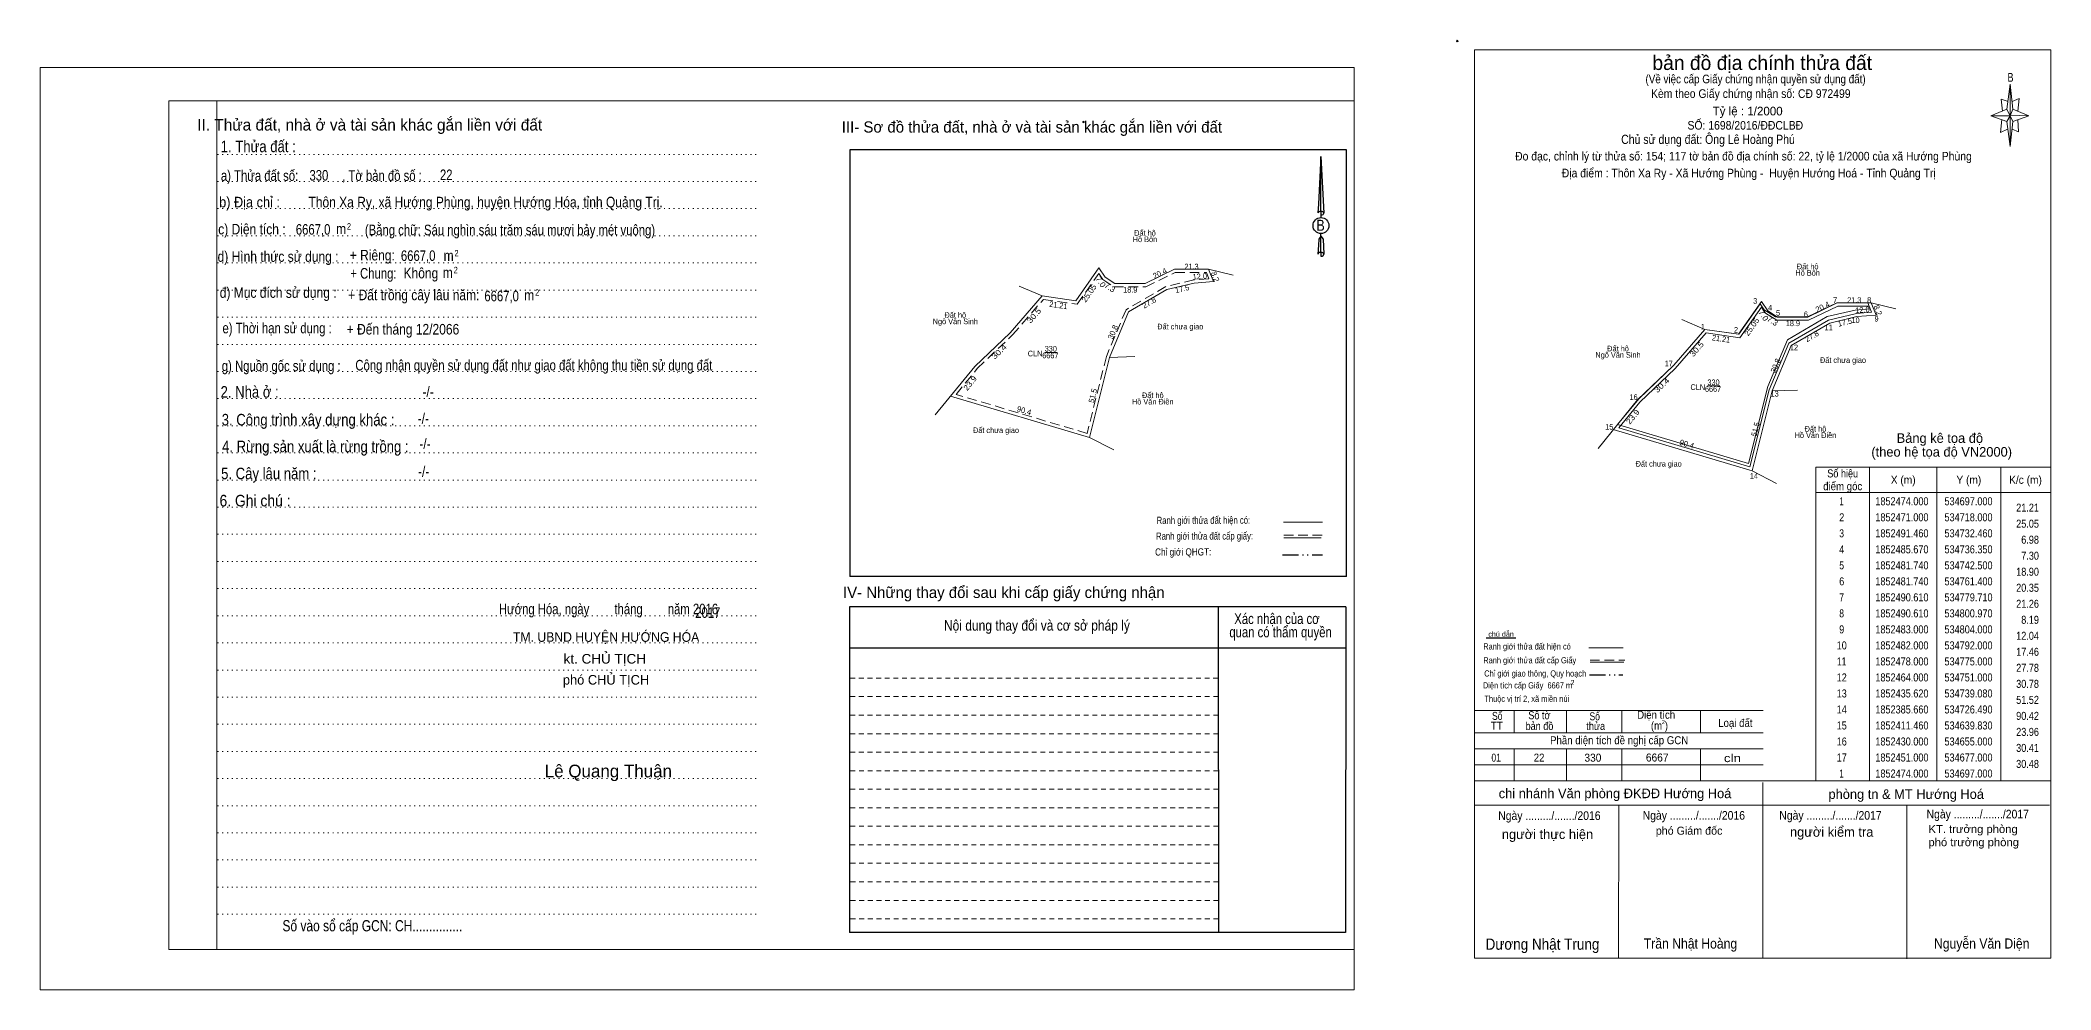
# Model space of a CAD drawing. Header units: metres. Extents: x 532797 to 534913, y 1852062 to 1852655.
# Drawn here: x 533657 to 534913, y 1852062 to 1852655 of the extents above; entities that cross this region are included whole.
import ezdxf
from ezdxf.enums import TextEntityAlignment as Align

# ---------------------------------------------------------------- set-up
doc = ezdxf.new("R2010")
doc.units = ezdxf.units.M
doc.header["$LTSCALE"] = 2
doc.header["$PDMODE"] = 32
doc.header["$PDSIZE"] = 1
for name, pattern in [('DASH_DOUBLE_DOT', [9.2, 5, -1.2, 0.3, -1.2, 0.3, -1.2]), ('DOTTED', [1.5, 0.3, -1.2]), ('MEDIUM_DASHED', [4.5, 3, -1.5]), ('SHORT_DASHED', [2.7, 1.5, -1.2])]:
    doc.linetypes.add(name, pattern=pattern)
for name, color, linetype, lineweight in [('1', 7, 'DOTTED', 13), ('10', 7, 'Continuous', 13), ('11', 7, 'Continuous', 13), ('15', 7, 'Continuous', 13), ('16', 7, 'Continuous', 25), ('17', 7, 'Continuous', 13), ('2', 7, 'SHORT_DASHED', 13), ('28', 7, 'Continuous', 25), ('5', 7, 'Continuous', 13), ('59', 7, 'Continuous', 13), ('6', 7, 'Continuous', 13), ('63', 7, 'Continuous', 13)]:
    doc.layers.add(name, color=color, linetype=linetype, lineweight=lineweight)
for name, color, linetype in [('18', 7, 'Continuous'), ('3', 7, 'Continuous'), ('34', 7, 'Continuous'), ('4', 7, 'Continuous'), ('7', 7, 'Continuous'), ('8', 7, 'Continuous')]:
    doc.layers.add(name, color=color, linetype=linetype)

msp = doc.modelspace()

# ---------------------------------------------------------------- linework, layer by layer
at = {"layer": '1', "linetype": 'Continuous'}
for p, q in [((533737.45, 1852616.88), (534477.85, 1852616.88)), ((533737.45, 1852616.88), (533737.45, 1852086.88)), ((534477.85, 1852616.88), (534477.85, 1852082.48)), ((533737.45, 1852086.88), (534477.85, 1852086.88))]:
    msp.add_line(p, q, dxfattribs=at)
at = {"layer": '1'}
for p, q in [((533767.45, 1852616.88), (533767.45, 1852086.88)), ((533767.77, 1852583.28), (534105.93, 1852583.28)), ((533767.77, 1852566.32), (534105.93, 1852566.32)), ((533767.77, 1852549.44), (534105.93, 1852549.44)), ((533767.77, 1852532.48), (534105.93, 1852532.48)), ((533767.77, 1852515.52), (534105.93, 1852515.52)), ((533767.77, 1852498.56), (534105.93, 1852498.56)), ((533767.77, 1852481.6), (534105.93, 1852481.6)), ((533767.77, 1852464.72), (534105.93, 1852464.72)), ((533767.77, 1852447.76), (534105.93, 1852447.76)), ((533767.77, 1852430.8), (534105.93, 1852430.8)), ((533767.77, 1852413.84), (534105.93, 1852413.84)), ((533767.77, 1852396.96), (534105.93, 1852396.96)), ((533767.77, 1852380), (534105.93, 1852380)), ((533767.77, 1852363.04), (534105.93, 1852363.04)), ((533767.77, 1852346.08), (534105.93, 1852346.08)), ((533767.77, 1852329.12), (534105.93, 1852329.12)), ((533767.77, 1852312.16), (534105.93, 1852312.16)), ((533767.77, 1852295.28), (534105.93, 1852295.28)), ((533767.77, 1852278.32), (534105.93, 1852278.32)), ((533767.77, 1852261.36), (534105.93, 1852261.36)), ((533767.77, 1852244.4), (534105.93, 1852244.4)), ((533767.77, 1852227.52), (534105.93, 1852227.52)), ((533767.77, 1852210.56), (534105.93, 1852210.56)), ((533767.77, 1852193.6), (534105.93, 1852193.6)), ((533767.77, 1852176.64), (534105.93, 1852176.64)), ((533767.77, 1852159.68), (534105.93, 1852159.68)), ((533767.77, 1852142.8), (534105.93, 1852142.8)), ((533767.77, 1852125.84), (534105.93, 1852125.84)), ((533767.77, 1852108.88), (534105.93, 1852108.88))]:
    msp.add_line(p, q, dxfattribs=at)
at = {"layer": '1', "linetype": 'Continuous'}
for points in [[(533657.05, 1852061.68), (534477.85, 1852061.68), (534477.85, 1852637.68), (533657.05, 1852637.68)], [(533767.45, 1852616.88), (534477.85, 1852616.88), (534477.85, 1852086.88), (533767.45, 1852086.88)]]:
    msp.add_lwpolyline(points, close=True, dxfattribs=at)
at = {"layer": '10'}
for p, q in [((534816.25, 1852486.93), (534800.97, 1852490.61)), ((534754.92, 1852436.2), (534739.08, 1852435.62))]:
    msp.add_line(p, q, dxfattribs=at)
msp.add_lwpolyline([(534697, 1852474), (534718.14, 1852470.98), (534731.63, 1852490.07), (534734.13, 1852486.34), (534741.13, 1852481.87), (534761.07, 1852481.87), (534779.38, 1852490.74), (534798.82, 1852490.74), (534800.35, 1852486.9), (534790.9, 1852486.11), (534773.46, 1852482.01), (534748.62, 1852467.52), (534736.39, 1852438.39), (534724.27, 1852390.3), (534642.49, 1852414.65), (534655.68, 1852430.77), (534677.66, 1852451.75)], close=True, dxfattribs=at)
msp.add_lwpolyline([(534739.08, 1852435.62), (534726.49, 1852385.66), (534741.86, 1852377.88)], dxfattribs=at)
at = {"layer": '11'}
msp.add_lwpolyline([(534697.79, 1852471.87), (534718.93, 1852468.85), (534732.42, 1852487.94), (534734.92, 1852484.21), (534741.92, 1852479.74), (534761.86, 1852479.74), (534780.17, 1852488.61), (534799.61, 1852488.61), (534801.14, 1852484.77), (534791.69, 1852483.98), (534774.25, 1852479.88), (534749.41, 1852465.39), (534737.18, 1852436.26), (534725.06, 1852388.17), (534643.28, 1852412.52), (534656.47, 1852428.64), (534678.45, 1852449.62)], close=True, dxfattribs=at)
at = {"layer": '15'}
for p, q in [((534402.24, 1852507.88), (534386.96, 1852511.56)), ((534682.7, 1852480.13), (534697, 1852474)), ((534284.62, 1852459.72), (534292.38, 1852459.72)), ((534340.91, 1852457.15), (534325.07, 1852456.57))]:
    msp.add_line(p, q, dxfattribs=at)
for points in [[(534386.96, 1852511.56), (534389.99, 1852503.95), (534377.99, 1852502.95), (534360.99, 1852498.95), (534336.99, 1852484.95), (534325.07, 1852456.57), (534312.48, 1852406.61), (534225.82, 1852432.41)], [(534282.99, 1852494.95), (534303.99, 1852491.95), (534318.45, 1852512.41), (534322.34, 1852506.62), (534328.49, 1852502.69), (534347.39, 1852502.69), (534365.7, 1852511.56), (534386.96, 1852511.56)], [(534268.69, 1852501.08), (534282.99, 1852494.95), (534262.99, 1852471.95), (534240.99, 1852450.95), (534216.25, 1852420.71)], [(534800.97, 1852490.61), (534804, 1852483), (534792, 1852482), (534775, 1852478), (534751, 1852464), (534739.08, 1852435.62), (534726.49, 1852385.66), (534639.83, 1852411.46)], [(534697, 1852474), (534718, 1852471), (534732.46, 1852491.46), (534736.35, 1852485.67), (534742.5, 1852481.74), (534761.4, 1852481.74), (534779.71, 1852490.61), (534800.97, 1852490.61)], [(534325.07, 1852456.57), (534312.48, 1852406.61), (534327.85, 1852398.83)], [(534677, 1852451), (534655, 1852430), (534630.26, 1852399.76)]]:
    msp.add_lwpolyline(points, dxfattribs=at)
at = {"layer": '15', "linetype": 'MEDIUM_DASHED'}
msp.add_lwpolyline([(534283.78, 1852492.82), (534304.92, 1852489.8), (534318.41, 1852508.89), (534320.91, 1852505.16), (534327.91, 1852500.69), (534347.85, 1852500.69), (534366.16, 1852509.56), (534385.6, 1852509.56), (534387.13, 1852505.72), (534377.68, 1852504.93), (534360.24, 1852500.83), (534335.4, 1852486.34), (534323.17, 1852457.21), (534311.05, 1852409.12), (534229.27, 1852433.47), (534242.46, 1852449.59), (534264.44, 1852470.57)], close=True, dxfattribs=at)
at = {"layer": '16'}
msp.add_line((534578.93, 1852281.2), (534560.49, 1852281.2), dxfattribs=at)
at = {"layer": '17'}
for p, q in [((534733.13, 1852081.16), (534733.21, 1852191.08)), ((534643.13, 1852081.24), (534643.21, 1852176.92)), ((534823.13, 1852081.08), (534823.21, 1852176.92))]:
    msp.add_line(p, q, dxfattribs=at)
at = {"layer": '2'}
for p, q in [((534392.97, 1852244.72), (534162.65, 1852244.72)), ((534392.97, 1852233.2), (534162.65, 1852233.2)), ((534392.97, 1852221.6), (534162.65, 1852221.6)), ((534392.97, 1852210.08), (534162.65, 1852210.08)), ((534393.01, 1852198.48), (534162.65, 1852198.48)), ((534393.05, 1852186.88), (534162.65, 1852186.88)), ((534393.05, 1852175.36), (534162.65, 1852175.36)), ((534393.05, 1852163.76), (534162.65, 1852163.76)), ((534393.05, 1852152.16), (534162.65, 1852152.16)), ((534393.09, 1852140.64), (534162.65, 1852140.64)), ((534393.09, 1852129.04), (534162.65, 1852129.04)), ((534393.13, 1852117.52), (534162.65, 1852117.52)), ((534393.13, 1852105.92), (534162.65, 1852105.92))]:
    msp.add_line(p, q, dxfattribs=at)
at = {"layer": '28'}
for p, q in [((534473.05, 1852586.24), (534162.93, 1852586.24)), ((534457.09, 1852582.08), (534458.97, 1852546.72)), ((534457.09, 1852582.08), (534458.97, 1852546.72)), ((534457.09, 1852582.08), (534458.97, 1852546.72)), ((534455.57, 1852552.24), (534455.29, 1852546.8)), ((534457.09, 1852547.92), (534457.09, 1852546.56)), ((534457.09, 1852546.56), (534457.09, 1852545.52)), ((534457.09, 1852545.52), (534457.09, 1852544.16)), ((534457.09, 1852545.52), (534457.09, 1852544.16)), ((534457.09, 1852545.52), (534457.09, 1852544.16)), ((534458.97, 1852546.72), (534458.97, 1852546.8)), ((534457.09, 1852532.24), (534457.09, 1852533.84)), ((534457.09, 1852532.24), (534457.09, 1852533.84)), ((534457.09, 1852532.24), (534457.09, 1852533.84)), ((534457.09, 1852532.24), (534458.49, 1852530.32)), ((534457.09, 1852532.24), (534458.49, 1852530.32)), ((534457.09, 1852532.24), (534458.49, 1852530.32)), ((534458.49, 1852530.32), (534458.97, 1852521.04)), ((534458.49, 1852530.32), (534458.97, 1852521.04)), ((534458.49, 1852530.32), (534458.97, 1852521.04)), ((534457.09, 1852522.24), (534457.09, 1852520.88)), ((534457.09, 1852520.88), (534457.09, 1852519.84)), ((534458.97, 1852521.04), (534458.97, 1852521.12)), ((534392.97, 1852300.88), (534393.13, 1852097.36)), ((534472.73, 1852300.88), (534472.57, 1852097.36)), ((534472.69, 1852275.04), (534162.65, 1852275.04)), ((534472.57, 1852097.36), (534162.65, 1852097.36))]:
    msp.add_line(p, q, dxfattribs=at)
at = {"layer": '28', "linetype": 'SHORT_DASHED', "lineweight": 13}
msp.add_line((534392.93, 1852256.32), (534162.65, 1852256.32), dxfattribs=at)
at = {"layer": '28'}
for points in [[(534457.09, 1852547.92), (534457.09, 1852582.08), (534455.57, 1852552.24)], [(534457.09, 1852522.24), (534457.09, 1852532.24), (534455.77, 1852530.32), (534455.57, 1852526.56), (534455.29, 1852521.12)], [(534472.73, 1852300.88), (534162.65, 1852300.88), (534162.65, 1852097.36)]]:
    msp.add_lwpolyline(points, dxfattribs=at)
msp.add_ellipse((534457.174, 1852538.889), major_axis=(0, 5.032), ratio=0.983453, dxfattribs=at)
for centre, start_param, end_param in [((534457.176, 1852546.643), 1.57079633, 3.07445202), ((534457.176, 1852546.643), 0.06714063, 1.57079633), ((534457.176, 1852546.643), 4.71238898, 6.28318531), ((534457.176, 1852520.961), 2.49106941, 3.07427841), ((534457.176, 1852520.961), 1.57079633, 2.49106941), ((534457.176, 1852520.961), 0.06714063, 1.57079633), ((534457.176, 1852520.961), 4.71238898, 6.28318531)]:
    msp.add_ellipse(centre, major_axis=(1.814, 0), ratio=0.655448, start_param=start_param, end_param=end_param, dxfattribs=at)
at = {"layer": '5'}
for p, q in [((534885.77, 1852611.48), (534887.77, 1852627.08)), ((534885.77, 1852603.88), (534875.77, 1852607.48)), ((534889.37, 1852611.48), (534899.37, 1852607.48)), ((534892.57, 1852605.08), (534892.97, 1852597.48)), ((534889.37, 1852603.88), (534887.77, 1852588.28)), ((534892.97, 1852597.48), (534888.97, 1852599.08)), ((534624.49, 1852275.28), (534646.01, 1852275.28)), ((534625.29, 1852266.32), (534646.33, 1852266.32)), ((534553.13, 1852236.12), (534733.45, 1852236.12)), ((534577.85, 1852236.12), (534577.85, 1852222.36)), ((534610.49, 1852236.12), (534610.49, 1852222.12)), ((534645.05, 1852236.12), (534645.05, 1852222.12)), ((534694.25, 1852236.12), (534694.25, 1852222.12)), ((534553.13, 1852222.12), (534733.45, 1852222.12)), ((534553.13, 1852212.12), (534733.45, 1852212.12)), ((534577.85, 1852212.12), (534577.85, 1852192.12)), ((534610.49, 1852212.12), (534610.49, 1852192.12)), ((534645.05, 1852212.12), (534645.05, 1852192.12)), ((534694.25, 1852212.12), (534694.25, 1852192.12)), ((534553.13, 1852202.12), (534733.45, 1852202.12)), ((534553.13, 1852192.12), (534733.45, 1852192.12))]:
    msp.add_line(p, q, dxfattribs=at)
at = {"layer": '5', "linetype": 'DOTTED'}
msp.add_line((533767.45, 1852616.88), (533767.45, 1852086.88), dxfattribs=at)
at = {"layer": '5', "linetype": 'MEDIUM_DASHED'}
msp.add_line((534625.29, 1852267.6), (534647.05, 1852267.6), dxfattribs=at)
at = {"layer": '5', "linetype": 'DASH_DOUBLE_DOT', "lineweight": 25}
msp.add_line((534624.89, 1852258.4), (534645.81, 1852258.4), dxfattribs=at)
at = {"layer": '5'}
for points in [[(534553.13, 1852648.52), (534913.13, 1852648.52), (534913.13, 1852081.32), (534553.13, 1852081.32)], [(534887.77, 1852627.08), (534889.37, 1852611.48), (534887.77, 1852607.48)], [(534887.77, 1852607.48), (534875.77, 1852607.48), (534885.77, 1852611.48), (534889.37, 1852603.88), (534899.37, 1852607.48), (534887.77, 1852607.88)], [(534887.77, 1852607.48), (534887.77, 1852588.28), (534885.77, 1852603.88)]]:
    msp.add_lwpolyline(points, close=True, dxfattribs=at)
for points in [[(534886.57, 1852616.28), (534882.17, 1852617.88), (534882.97, 1852610.28)], [(534888.97, 1852616.28), (534893.37, 1852618.28), (534892.57, 1852610.28)], [(534887.77, 1852607.48), (534885.77, 1852611.48), (534875.77, 1852607.48)], [(534882.57, 1852605.08), (534881.77, 1852597.08), (534886.17, 1852599.08)], [(534887.77, 1852607.48), (534889.37, 1852603.88), (534899.37, 1852607.48)]]:
    msp.add_lwpolyline(points, dxfattribs=at)
msp.add_point((534542.33, 1852654.12), dxfattribs=at)
at = {"layer": '59'}
for p, q in [((534433.77, 1852353.76), (534458.13, 1852353.76)), ((534433.93, 1852343.84), (534457.37, 1852343.84)), ((534433.93, 1852343.84), (534457.37, 1852343.84))]:
    msp.add_line(p, q, dxfattribs=at)
at = {"layer": '59', "linetype": 'MEDIUM_DASHED'}
msp.add_line((534433.93, 1852345.6), (534457.93, 1852345.6), dxfattribs=at)
at = {"layer": '59', "linetype": 'DASH_DOUBLE_DOT', "lineweight": 25}
msp.add_line((534433.21, 1852333.36), (534458.17, 1852333.36), dxfattribs=at)
at = {"layer": '6'}
for p, q in [((534553.13, 1852192.12), (534913.13, 1852192.12)), ((534553.13, 1852176.92), (534912.33, 1852176.92)), ((534913.13, 1852081.32), (534553.13, 1852081.32))]:
    msp.add_line(p, q, dxfattribs=at)
at = {"layer": '63', "lineweight": 25}
for p, q in [((534162.93, 1852586.24), (534162.93, 1852319.68)), ((534473.05, 1852319.68), (534473.05, 1852586.24)), ((534473.05, 1852319.68), (534162.93, 1852319.68))]:
    msp.add_line(p, q, dxfattribs=at)
at = {"layer": '63'}
for p, q in [((534698.63, 1852438.77), (534706.39, 1852438.77)), ((534799.93, 1852388.12), (534799.93, 1852192.12)), ((534841.93, 1852388.12), (534841.93, 1852192.12)), ((534881.93, 1852388.12), (534881.93, 1852192.12)), ((534766.33, 1852372.12), (534913.13, 1852372.12))]:
    msp.add_line(p, q, dxfattribs=at)
msp.add_lwpolyline([(534766.33, 1852388.12), (534913.13, 1852388.12), (534913.13, 1852192.12), (534766.33, 1852192.12)], close=True, dxfattribs=at)
msp.add_point((534308.81, 1852603.52), dxfattribs=at)

# ---------------------------------------------------------------- texts
at = {"layer": '1'}
for s, height, width, p in [('330', 3.5, 0.85, (534702.42, 1852439.27)), ('CLN', 3.5, 0.95, (534692.6, 1852436.27)), ('6667', 3.5, 0.85, (534702.135, 1852435.06)), ('2', 2.5, 0.85, (534671.105, 1852227.64))]:
    msp.add_text(s, height=height, dxfattribs=dict(at, width=width)).set_placement(p, align=Align.CENTER)
at = {"layer": '15'}
for s, width, p in [('Hồ Bôn', 0.9, (534347.24, 1852528.55)), ('Đất hộ', 0.95, (534347.245, 1852532.55)), ('21.3', 0.85, (534376.33, 1852511.56)), ('18.9', 0.85, (534338.025, 1852497.04)), ('Ngô Văn Sinh', 0.9, (534228.755, 1852477.3)), ('Đất hộ', 0.95, (534228.755, 1852481.3)), ('Đất chưa giao', 0.9, (534369.285, 1852474.06)), ('CLN', 0.95, (534278.59, 1852457.22)), ('6667', 0.85, (534288.125, 1852456.01)), ('330', 0.85, (534288.41, 1852460.22)), ('Hồ Văn Điền', 0.95, (534352.1, 1852427.16)), ('Đất hộ', 0.95, (534352.105, 1852431.16)), ('Đất chưa giao', 0.9, (534254.165, 1852409.33))]:
    msp.add_text(s, height=3.5, dxfattribs=dict(at, width=width)).set_placement(p, align=Align.CENTER)
for s, height, rotation, width, p in [('7.0', 3.5, 303.895, 1.1, (534318.146, 1852502.731)), ('12.0', 3.5, 4.764, 0.9, (534381.625, 1852505.48)), ('25.05', 3.5, 54.749, 1.05, (534313.711, 1852495.62)), ('7.3', 3.5, 327.42, 1.05, (534324.353, 1852498.761)), ('17.5', 3.5, 13.241, 0.95, (534370.864, 1852497.682)), ('30.5', 3.5, 48.991, 1.15, (534279.231, 1852481.512)), ('21.21', 3.5, 351.87, 0.85, (534292.903, 1852487.422)), ('30.4', 3.5, 43.668, 1.2, (534257.302, 1852458.857)), ('23.9', 3.5, 50.709, 1.1, (534239.345, 1852439.327)), ('51.5', 3.5, 75.856, 0.95, (534316.344, 1852432.232)), ('Chỉ giới QHGT:', 4.493, 0.135, 0.85, (534371.12, 1852332.842))]:
    msp.add_text(s, height=height, rotation=rotation, dxfattribs=dict(at, width=width)).set_placement(p, align=Align.CENTER)
for s, rotation, p in [('20.4', 25.847, (534357.302, 1852507.499)), ('8.2', 291.71, (534389.471, 1852506.317)), ('27.8', 30.256, (534350.713, 1852489.229)), ('30.8', 67.217, (534328.836, 1852471.672)), ('90.4', 343.421, (534271.241, 1852421.696))]:
    msp.add_text(s, height=3.5, rotation=rotation, dxfattribs=at).set_placement(p, align=Align.CENTER)
at = {"layer": '16', "width": 0.8}
msp.add_text('2', height=3.2, dxfattribs=at).set_placement((534614.385, 1852251.92), align=Align.CENTER)
at = {"layer": '18'}
for s, height, p in [('II. Thửa đất, nhà ở và tài sản khác gắn liền với đất', 7.201, (533862.895, 1852598.24)), ('phó CHỦ TỊCH', 6, (534010.535, 1852252.24)), ('Lê Quang Thuận', 7.92, (534012.005, 1852194.32))]:
    msp.add_text(s, height=height, dxfattribs=at).set_placement(p, align=Align.CENTER)
for s, height, width, p in [('1. Thửa đất :', 7.201, 0.85, (533793.245, 1852584.72)), ('a) Thửa đất số:              , Tờ bản đồ số : ', 6.601, 0.8, (533833.685, 1852566.8)), ('22', 6.6, 0.8, (533910.715, 1852567.28)), ('b) Địa chỉ : ', 6.601, 0.9, (533788.93, 1852550.24)), (' Thôn Xa Ry, xã Hướng Phùng, huyện Hướng Hóa, tỉnh Quảng Trị.', 6.6, 0.85, (533934.25, 1852550.24)), ('c) Diện tích :                                                   ', 6.601, 0.85, (533842.47, 1852533.36)), ('6667,0', 6.6, 0.8, (533827.535, 1852533.2)), (' m', 6.601, 0.85, (533843.965, 1852533.52)), ('2', 4, 0.75, (533849.955, 1852536.4)), ('(Bằng chữ: Sáu nghìn sáu trăm sáu mươi bảy mét vuông)', 6.6, 0.8, (533950.53, 1852532.84)), ('d) Hình thức sử dụng :', 6.601, 0.85, (533805.635, 1852516.24)), ('+ Riêng: ', 6.601, 0.85, (533865.555, 1852517.12)), ('6667,0', 6.6, 0.8, (533893.175, 1852516.8)), (' m', 6.601, 0.85, (533911.165, 1852516.8)), ('2', 4, 0.75, (533917.155, 1852519.68)), ('       + Chung:', 6.601, 0.8, (533858.355, 1852505.76)), ('Không', 6.601, 0.85, (533894.875, 1852505.92)), (' m', 6.601, 0.85, (533910.605, 1852506.24)), ('2', 4, 0.75, (533916.635, 1852509.12)), ('đ) Mục đích sử dụng :', 6.601, 0.85, (533805.72, 1852493.76)), ('e) Thời hạn sử dụng :', 6.601, 0.8, (533805.045, 1852471.6)), ('+ Đến tháng 12/2066', 6.6, 0.85, (533883.685, 1852470.86)), ('g) Nguồn gốc sử dụng :', 6.601, 0.8, (533807.6, 1852448)), ('2. Nhà ở :', 7.201, 0.85, (533787.885, 1852431.44)), ('3. Công trình xây dựng khác :', 7.201, 0.85, (533824.38, 1852414.08)), ('4. Rừng sản xuất là rừng trồng :', 7.201, 0.85, (533828.925, 1852397.36)), ('5. Cây lâu năm :', 7.201, 0.85, (533799.87, 1852380.48)), ('6. Ghi chú :', 7.201, 0.9, (533791.245, 1852363.52)), ('Hướng Hóa, ngày        tháng        năm 2016', 6.6, 0.8, (534012.08, 1852296.16)), ('TM. UBND HUYỆN HƯỚNG HÓA', 6, 0.95, (534010.595, 1852278.96)), ('kt. CHỦ TỊCH', 6, 1.05, (534009.76, 1852265.36)), ('Số vào sổ cấp GCN: CH...............', 7, 0.8, (533864.57, 1852098.16))]:
    msp.add_text(s, height=height, dxfattribs=dict(at, width=width)).set_placement(p, align=Align.CENTER)
at = {"layer": '28'}
for s, height, width, p in [('B', 6.912, 0.85, (534456.92, 1852535.6)), ('-/-', 6.601, 0.85, (533899.365, 1852431.84)), ('-/-', 6.601, 0.85, (533896.405, 1852415.12)), ('-/-', 6.601, 0.85, (533897.445, 1852399.36)), ('-/-', 6.601, 0.85, (533896.605, 1852382)), ('Nội dung thay đổi và cơ sở pháp lý', 6.601, 0.85, (534279.74, 1852285.92)), ('Xác nhận của cơ', 6.601, 0.8, (534429.685, 1852290.08)), (' quan có thẩm quyền', 6.601, 0.8, (534430.955, 1852281.76))]:
    msp.add_text(s, height=height, dxfattribs=dict(at, width=width)).set_placement(p, align=Align.CENTER)
msp.add_text('IV- Những thay đổi sau khi cấp giấy chứng nhận', height=7.001, dxfattribs=at).set_placement((534259.04, 1852306.32), align=Align.CENTER)
at = {"layer": '3'}
for s, height, width, p in [('+ Đất trồng cây lâu năm:', 6.6, 0.85, (533890.445, 1852492.28)), ('6667,0', 6.6, 0.8, (533945.315, 1852491.6)), (' m', 6.601, 0.85, (533961.485, 1852492.16)), ('2', 4, 0.75, (533967.515, 1852495.04))]:
    msp.add_text(s, height=height, dxfattribs=dict(at, width=width)).set_placement(p, align=Align.CENTER)
at = {"layer": '34', "width": 0.85}
msp.add_text('Chủ sử dụng đất: Ông Lê Hoàng Phú', height=5.76, dxfattribs=at).set_placement((534644.73, 1852589.84))
at = {"layer": '4', "width": 0.8}
msp.add_text('330', height=6.6, dxfattribs=at).set_placement((533831.145, 1852566.96), align=Align.CENTER)
at = {"layer": '5'}
for s, height, p in [('bản đồ địa chính thửa đất', 9, (534732.855, 1852636.04)), ('Tỷ lệ : 1/2000', 5.4, (534723.74, 1852607.68))]:
    msp.add_text(s, height=height, dxfattribs=at).set_placement(p, align=Align.CENTER)
for s, height, width, p in [('(Về việc cấp Giấy chứng nhận quyền sử dụng đất)', 5.4, 0.85, (534728.69, 1852627.72)), ('B', 5.51, 0.75, (534887.97, 1852628.68)), ('Kèm theo Giấy chứng nhận số: CĐ 972499', 5.4, 0.9, (534725.71, 1852618.6)), ('SỐ: 1698/2016/ĐĐCLBĐ', 5.4, 0.9, (534722.29, 1852598.8)), ('Đo đạc, chỉnh lý từ thửa số: 154; 117 tờ bản đồ địa chính số: 22, tỷ lệ 1/2000 của xã Hướng Phùng', 5.4, 0.9, (534721.135, 1852579.52)), ('Địa điểm : Thôn Xa Ry - Xã Hướng Phùng -  Huyện Hướng Hoá - Tỉnh Quảng Trị ', 5.4, 0.9, (534725.305, 1852568.96)), ('Ranh giới thửa đất hiện có ', 3.84, 0.9, (534586.565, 1852274.16)), ('chú dẫn', 3.199, 1.05, (534569.725, 1852282.16)), ('Ranh giới thửa đất cấp Giấy', 3.84, 0.9, (534587.63, 1852265.52)), ('Diện tích cấp Giấy  6667 m', 3.84, 0.9, (534586.235, 1852249.84)), ('Chỉ giới giao thông, Quy hoạch', 3.84, 0.9, (534591.01, 1852257.28)), ('Thuộc vị trí 2, xã miền núi', 3.84, 0.9, (534585.775, 1852241.48)), ('TT', 5, 0.95, (534567.065, 1852224.04)), ('Số', 5, 0.8, (534567.33, 1852230.2)), ('bản đồ', 5, 0.85, (534593.695, 1852223.88)), ('Số tờ', 5, 0.85, (534593.64, 1852230.6)), ('thửa', 5, 0.85, (534628.815, 1852223.88)), ('Số', 5, 0.8, (534628.21, 1852229.96)), ('Diện tích', 5, 0.9, (534666.585, 1852230.92)), ('(m )', 5, 0.9, (534668.65, 1852224.12)), ('Loại đất', 5, 0.9, (534716.065, 1852225.8)), ('Phần diện tích đề nghị cấp GCN', 5, 0.9, (534643.465, 1852215)), ('01', 5, 0.8, (534566.64, 1852204.12)), ('22', 5, 0.9, (534593.44, 1852204.12)), ('330', 5, 0.95, (534627.08, 1852204.12)), ('6667', 5, 0.95, (534667.25, 1852204.2)), ('cln', 5, 1.25, (534714.26, 1852203.84))]:
    msp.add_text(s, height=height, dxfattribs=dict(at, width=width)).set_placement(p, align=Align.CENTER)
at = {"layer": '59', "width": 0.8}
for s, height, p in [('Ranh giới thửa đất hiện có:', 4.513, (534383.725, 1852352.63)), ('Ranh giới thửa đất cấp giấy:', 4.493, (534384.455, 1852342.793))]:
    msp.add_text(s, height=height, rotation=0.135, dxfattribs=at).set_placement(p, align=Align.CENTER)
at = {"layer": '6'}
for s, height, p in [('Bảng kê tọa độ ', 6, (534844.945, 1852403.18)), ('(theo hệ tọa độ VN2000)', 6, (534844.965, 1852394.58)), ('chi nhánh Văn phòng ĐKĐĐ Hướng Hoá', 6, (534640.905, 1852181.32)), ('phòng tn & MT Hướng Hoá', 6, (534822.815, 1852180.84)), ('người thực hiện', 6, (534598.705, 1852155.8)), ('phó Giám đốc', 5, (534687.17, 1852158.52)), ('người kiểm tra', 6, (534776.24, 1852157.24))]:
    msp.add_text(s, height=height, dxfattribs=at).set_placement(p, align=Align.CENTER)
for s, height, width, p in [('Ngày ........./......./2016', 5.4, 0.9, (534599.89, 1852167.72)), ('Ngày ........./......./2016', 5.4, 0.9, (534690.13, 1852167.88)), ('Ngày ........./......./2017', 5.4, 0.9, (534775.49, 1852167.88)), ('Ngày ........./......./2017', 5.4, 0.9, (534867.49, 1852168.68)), ('phó trưởng phòng', 5, 1.05, (534864.965, 1852151.33)), ('KT. trưởng phòng', 5, 1.05, (534864.59, 1852159.56)), ('Dương Nhật Trung', 7, 0.9, (534595.585, 1852086.68)), ('Trần Nhật Hoàng', 6.32, 0.9, (534688.025, 1852087.4)), ('Nguyễn Văn Diện', 6.32, 0.9, (534869.975, 1852087.4))]:
    msp.add_text(s, height=height, dxfattribs=dict(at, width=width)).set_placement(p, align=Align.CENTER)
at = {"layer": '63'}
msp.add_text('III- Sơ đồ thửa đất, nhà ở và tài sản khác gắn liền với đất', height=7.001, dxfattribs=at).set_placement((534276.59, 1852596.96), align=Align.CENTER)
for s, height, width, p in [('Hồ Bôn', 3.5, 0.9, (534761.25, 1852507.6)), ('Đất hộ', 3.5, 0.95, (534761.255, 1852511.6)), ('21.3', 3.5, 0.85, (534790.34, 1852490.61)), ('18.9', 3.5, 0.85, (534752.035, 1852476.09)), ('Ngô Văn Sinh', 3.5, 0.9, (534642.765, 1852456.35)), ('Đất hộ', 3.5, 0.95, (534642.765, 1852460.35)), ('Đất chưa giao', 3.5, 0.9, (534783.295, 1852453.11)), ('Hồ Văn Điền', 3.5, 0.95, (534766.11, 1852406.21)), ('Đất hộ', 3.5, 0.95, (534766.115, 1852410.21)), ('Đất chưa giao', 3.5, 0.9, (534668.175, 1852388.38)), ('điểm góc', 5, 0.9, (534783.135, 1852373.62)), ('Số hiệu', 5, 0.85, (534783.125, 1852381.62)), ('X (m)', 5, 0.95, (534820.93, 1852377.62)), ('Y (m)', 5, 0.95, (534861.93, 1852377.62)), ('K/c (m)', 5, 0.95, (534897.335, 1852377.62)), (' 1', 5, 0.75, (534781.73, 1852364.22)), ('1852474.000', 5, 0.85, (534820.13, 1852364.22)), ('534697.000', 5, 0.85, (534861.725, 1852364.22)), (' 2', 5, 0.85, (534781.73, 1852354.22)), ('1852471.000', 5, 0.85, (534820.13, 1852354.22)), ('534718.000', 5, 0.85, (534861.725, 1852354.22)), (' 3', 5, 0.8, (534781.735, 1852344.22)), ('1852491.460', 5, 0.85, (534820.13, 1852344.22)), ('534732.460', 5, 0.85, (534861.725, 1852344.22)), (' 4', 5, 0.85, (534781.73, 1852334.22)), (' 5', 5, 0.8, (534781.735, 1852324.22)), ('1852485.670', 5, 0.85, (534820.13, 1852334.22)), ('1852481.740', 5, 0.85, (534820.13, 1852324.22)), ('534736.350', 5, 0.85, (534861.725, 1852334.22)), ('534742.500', 5, 0.85, (534861.725, 1852324.22)), (' 6', 5, 0.85, (534781.735, 1852314.22)), ('1852481.740', 5, 0.85, (534820.13, 1852314.22)), ('534761.400', 5, 0.85, (534861.725, 1852314.22)), (' 7', 5, 0.8, (534781.73, 1852304.22)), ('1852490.610', 5, 0.85, (534820.13, 1852304.22)), ('534779.710', 5, 0.85, (534861.725, 1852304.22)), (' 8', 5, 0.8, (534781.73, 1852294.22)), ('1852490.610', 5, 0.85, (534820.13, 1852294.22)), ('534800.970', 5, 0.85, (534861.725, 1852294.22)), (' 10', 5, 0.85, (534781.725, 1852274.22)), (' 9', 5, 0.85, (534781.73, 1852284.22)), ('1852483.000', 5, 0.85, (534820.13, 1852284.22)), ('1852482.000', 5, 0.85, (534820.13, 1852274.22)), ('534804.000', 5, 0.85, (534861.725, 1852284.22)), ('534792.000', 5, 0.85, (534861.725, 1852274.22)), (' 11', 5, 0.8, (534781.725, 1852264.22)), ('1852478.000', 5, 0.85, (534820.13, 1852264.22)), ('534775.000', 5, 0.85, (534861.725, 1852264.22)), (' 12', 5, 0.85, (534781.735, 1852254.22)), ('1852464.000', 5, 0.85, (534820.13, 1852254.22)), ('534751.000', 5, 0.85, (534861.725, 1852254.22)), (' 13', 5, 0.85, (534781.73, 1852244.22)), ('1852435.620', 5, 0.85, (534820.13, 1852244.22)), ('534739.080', 5, 0.85, (534861.725, 1852244.22)), (' 14', 5, 0.85, (534781.725, 1852234.22)), (' 15', 5, 0.85, (534781.73, 1852224.22)), ('1852385.660', 5, 0.85, (534820.13, 1852234.22)), ('1852411.460', 5, 0.85, (534820.13, 1852224.22)), ('534726.490', 5, 0.85, (534861.725, 1852234.22)), ('534639.830', 5, 0.85, (534861.725, 1852224.22)), (' 16', 5, 0.85, (534781.73, 1852214.22)), ('1852430.000', 5, 0.85, (534820.13, 1852214.22)), ('534655.000', 5, 0.85, (534861.725, 1852214.22)), (' 17', 5, 0.85, (534781.735, 1852204.22)), ('1852451.000', 5, 0.85, (534820.13, 1852204.22)), ('534677.000', 5, 0.85, (534861.725, 1852204.22)), (' 1', 5, 0.75, (534781.73, 1852194.22)), ('1852474.000', 5, 0.85, (534820.13, 1852194.22)), ('534697.000', 5, 0.85, (534861.725, 1852194.22))]:
    msp.add_text(s, height=height, dxfattribs=dict(at, width=width)).set_placement(p, align=Align.CENTER)
for s, height, width, p in [(' 3', 3.5, 0.8, (534729.75, 1852490.1)), (' 7', 3.5, 0.8, (534779.71, 1852490.61)), (' 8', 3.5, 0.8, (534800.97, 1852490.61)), (' 4', 3.5, 0.85, (534739.06, 1852485.85)), (' 5', 3.5, 0.8, (534744.04, 1852482.63)), (' 6', 3.5, 0.85, (534761.4, 1852481.74)), (' 10', 3.5, 0.85, (534793.68, 1852478.03)), (' 9', 3.5, 0.85, (534805.54, 1852478.94)), (' 1', 3.5, 0.75, (534697, 1852474)), (' 2', 3.5, 0.85, (534717.72, 1852472.03)), (' 11', 3.5, 0.8, (534776.96, 1852473.46)), (' 17', 3.5, 0.85, (534677, 1852451)), (' 12', 3.5, 0.85, (534755.25, 1852461.06)), (' 16', 3.5, 0.85, (534655, 1852430)), (' 13', 3.5, 0.85, (534743.14, 1852432.11)), (' 15', 3.5, 0.85, (534639.83, 1852411.46)), (' 14', 3.5, 0.85, (534730.23, 1852380.79)), ('21.21', 5, 0.85, (534905.73, 1852360.22)), ('25.05', 5, 0.85, (534905.73, 1852350.22)), ('6.98', 5, 0.85, (534905.73, 1852340.22)), ('7.30', 5, 0.85, (534905.73, 1852330.22)), ('18.90', 5, 0.85, (534905.73, 1852320.22)), ('20.35', 5, 0.85, (534905.73, 1852310.22)), ('21.26', 5, 0.85, (534905.73, 1852300.22)), ('8.19', 5, 0.85, (534905.73, 1852290.22)), ('12.04', 5, 0.85, (534905.73, 1852280.22)), ('17.46', 5, 0.85, (534905.73, 1852270.22)), ('30.78', 5, 0.85, (534905.73, 1852250.22)), ('27.78', 5, 0.85, (534905.73, 1852260.22)), ('51.52', 5, 0.85, (534905.73, 1852240.22)), ('90.42', 5, 0.85, (534905.73, 1852230.22)), ('23.96', 5, 0.85, (534905.73, 1852220.22)), ('30.41', 5, 0.85, (534905.73, 1852210.22)), ('30.48', 5, 0.85, (534905.73, 1852200.22))]:
    msp.add_text(s, height=height, dxfattribs=dict(at, width=width)).set_placement(p, align=Align.RIGHT)
for s, rotation, width, p in [('25.05', 54.749, 1.05, (534727.721, 1852474.67)), ('7.0', 303.895, 1.1, (534732.156, 1852481.781)), ('7.3', 327.42, 1.05, (534738.363, 1852477.811)), ('17.5', 13.241, 0.95, (534784.874, 1852476.732)), ('12.0', 4.764, 0.9, (534795.635, 1852484.53)), ('21.21', 351.87, 0.85, (534706.913, 1852466.472)), ('30.5', 48.991, 1.15, (534693.241, 1852460.562)), ('30.4', 43.668, 1.2, (534671.312, 1852437.907)), ('23.9', 50.709, 1.1, (534653.355, 1852418.377)), ('51.5', 75.856, 0.95, (534730.354, 1852411.282))]:
    msp.add_text(s, height=3.5, rotation=rotation, dxfattribs=dict(at, width=width)).set_placement(p, align=Align.CENTER)
for s, rotation, p in [('20.4', 25.847, (534771.312, 1852486.549)), ('8.2', 291.71, (534803.481, 1852485.367)), ('27.8', 30.256, (534764.723, 1852468.279)), ('30.8', 67.217, (534742.846, 1852450.722)), ('90.4', 343.421, (534685.251, 1852400.746))]:
    msp.add_text(s, height=3.5, rotation=rotation, dxfattribs=at).set_placement(p, align=Align.CENTER)
at = {"layer": '7', "width": 0.8}
msp.add_text('Công nhận quyền sử dụng đất như giao đất không thu tiền sử dụng đất', height=6.6, dxfattribs=at).set_placement((533965.445, 1852448.4), align=Align.CENTER)
at = {"layer": '8', "width": 0.8}
msp.add_text('2017', height=6.6, dxfattribs=at).set_placement((534074.115, 1852293.91), align=Align.CENTER)

doc.saveas('drawing.dxf')
